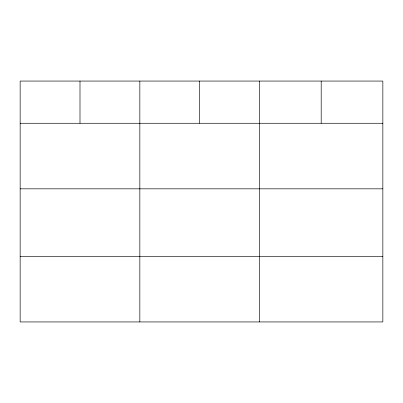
<?xml version="1.0" encoding="UTF-8"?>
<svg xmlns="http://www.w3.org/2000/svg" width="403" height="403" viewBox="0 0 403 403"><rect width="100%" height="100%" fill="white"/><g stroke="black" fill="none" stroke-linecap="round" stroke-linejoin="round"><path stroke-width="0.6" d="M382.85 188.831L382.85 81.063L20.15 81.063L20.15 321.937L382.85 321.937L382.85 188.831L20.15 188.831M20.15 123.273L382.85 123.273M20.15 256.379L382.85 256.379M321.191 81.063L321.191 123.273M259.532 81.063L259.532 321.937M199.686 81.063L199.686 123.273M139.841 81.063L139.841 321.937M79.996 81.063L79.996 123.273"/></g></svg>
